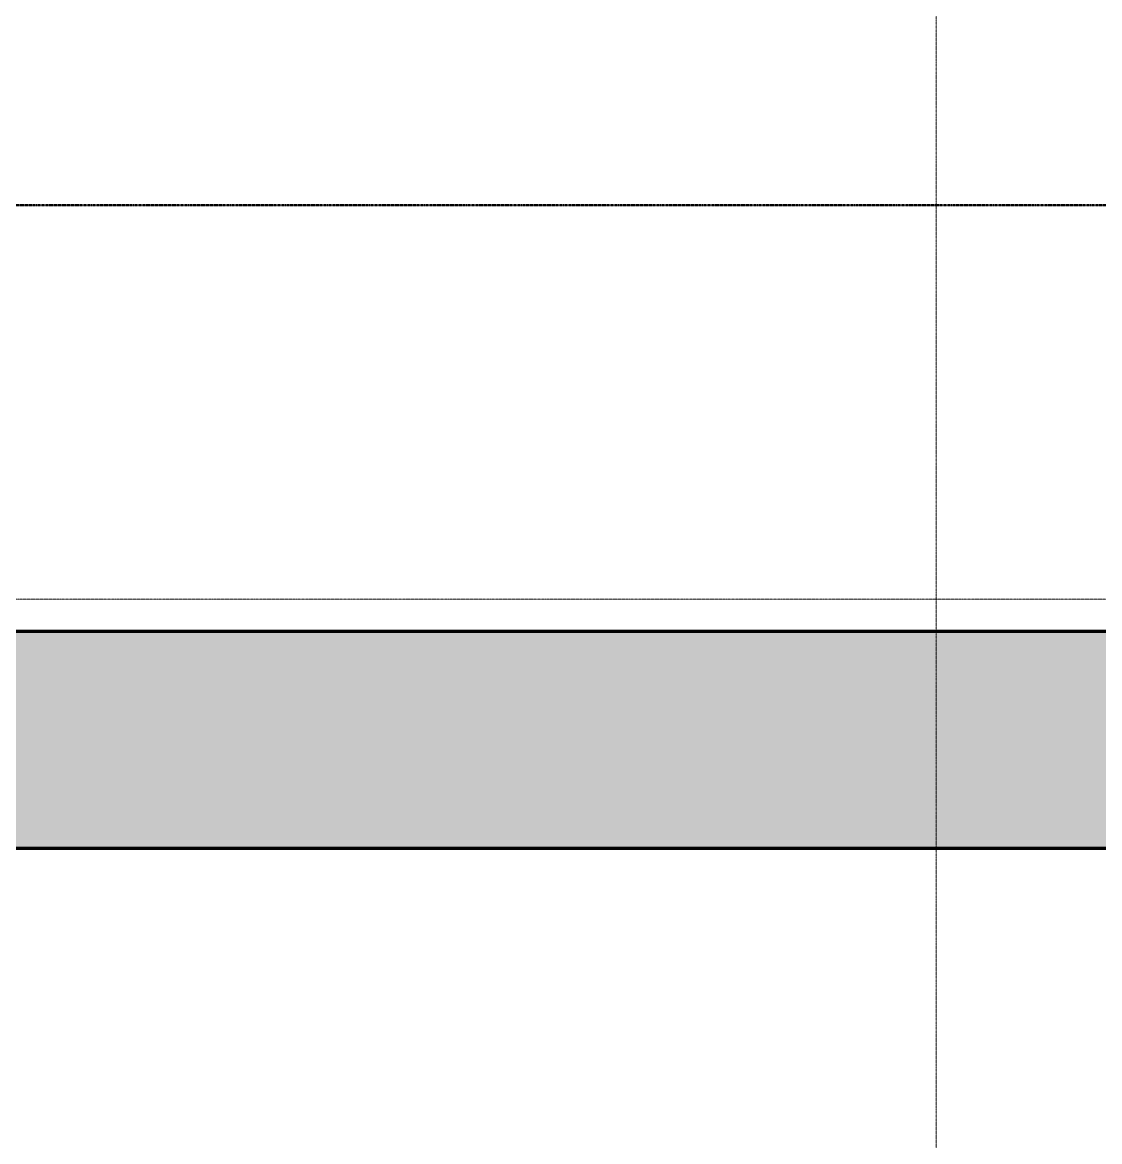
# Model space of a CAD drawing. Header units: millimetres. Extents: x -727772 to -647265, y -21627 to 19019.
# Drawn here: x -716793 to -709352, y -8066 to -337 of the extents above; entities that cross this region are included whole.
import ezdxf

# ---------------------------------------------------------------- set-up
doc = ezdxf.new("R2010")
doc.units = ezdxf.units.MM
doc.linetypes.add('DPA_Grid _ Level 100', pattern=[10, 5.5, -1.6, 1.3, -1.6])
for name, color, linetype, lineweight in [('A-WALL', 5, 'Continuous', 35), ('A-WALL-PATT', 1, 'Continuous', 35), ('G-ANNO-SECL', 3, 'Continuous', 9), ('S-GRID', 251, 'Continuous', 9), ('WALL-E', 2, 'Continuous', 35)]:
    doc.layers.add(name, color=color, linetype=linetype, lineweight=lineweight)

# ---------------------------------------------------------------- blocks, each defined once
blk = doc.blocks.new('*U789')
at = {"layer": 'S-GRID', "linetype": 'DPA_Grid _ Level 100'}
for p, q in [((-58160, -32405.8), (-58160, 7340)), ((-74549.9, -15100), (141.9, -15100))]:
    blk.add_line(p, q, dxfattribs=at)

msp = doc.modelspace()

# ---------------------------------------------------------------- hatches: boundary and pattern name
at = {"layer": 'A-WALL-PATT', "lineweight": 9}
h = msp.add_hatch(dxfattribs=at)
h.set_pattern_fill('FP_1', color=256, style=0, pattern_type=2)
h.set_pattern_definition([(50, (0, 0), (728.7365, -63.7558), [76.2, -838.2]), (355, (0, 0), (-140.9716, 764.2276), [60.96, -670.56]), (100.451, (60.7, -5.3), (587.77, 700.46675), [64.76, -712.36]), (46.184, (0, 203.2), (1084.3162, -168.171), [114.3, -1257.3]), (96.636, (90.4, 189.2), (949.6099, 989.7098), [97.14, -1068.54]), (351.184, (0, 203.2), (949.6206, 989.7012), [91.44, -1005.84]), (21, (101.6, 152.4), (606.45787, -409.06057), [76.2, -838.2]), (326, (101.6, 152.4), (247.20834, 736.7529), [60.96, -670.56]), (71.451, (152.14, 118.3), (853.66825, 327.6855), [64.76, -712.36]), (37.5, (0, 0), (12.35469, 338.22012), [33.528, -628.904, 33.528, -647.192, -673.1]), (37.5, (0, 0), (12.35469, 338.22012), [-1343.152, 33.528, -639.572]), (7.5, (0, 0), (267.27887, 400.72213), [33.528, -354.584, 33.528, -613.664, -256.54]), (7.5, (0, 0), (267.27887, 400.72213), [-1035.304, 33.528, -223.012]), (327.5, (-226.57, 0), (542.36333, -22.91534), [33.528, -220.472, 33.528, -758.952, -1051.56]), (327.5, (-226.57, 0), (542.36333, -22.91534), [-1046.48, 33.528, -1018.032]), (317.5, (-328.17, 0), (592.51696, 101.7071), [33.528, -296.672, 33.528, -492.76, -746.76]), (317.5, (-328.17, 0), (592.51696, 101.7071), [-856.488, 33.528, -713.232])])
h.paths.add_polyline_path([(-699137.4, -6041), (-699137.4, -4541), (-722165.5, -4541), (-722165.5, -6041)])

# ---------------------------------------------------------------- linework, layer by layer
at = {"layer": 'A-WALL', "color": 7, "lineweight": 70}
for p, q in [((-722165.5, -4541), (-699137.4, -4541)), ((-699137.4, -6041), (-722165.5, -6041))]:
    msp.add_line(p, q, dxfattribs=at)
at = {"layer": 'G-ANNO-SECL', "linetype": 'DPA_Grid _ Level 100', "lineweight": 50}
msp.add_line((-722768.1, -1598.3), (-650199.6, -1598.3), dxfattribs=at)
at = {"layer": 'WALL-E'}
for p, q in [((-699137.4, -4541), (-722165.5, -4541)), ((-722165.5, -4541), (-699137.4, -4541)), ((-699137.4, -6041), (-722165.5, -6041)), ((-722165.5, -6041), (-699137.4, -6041))]:
    msp.add_line(p, q, dxfattribs=at)

# ---------------------------------------------------------------- block references
msp.add_blockref('*U789', (-652322.4, 10779))

doc.saveas('drawing.dxf')
